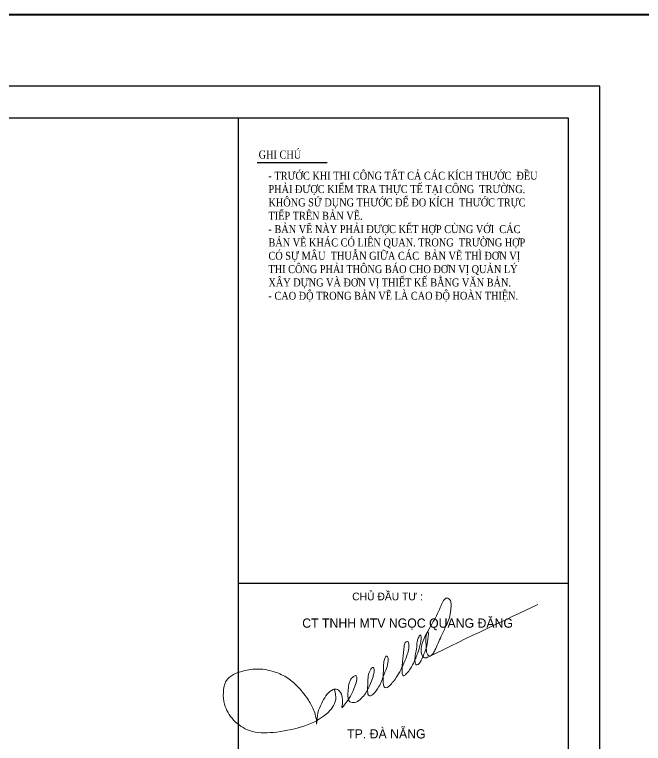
# Model space of a CAD drawing. Header units: millimetres. Extents: x 886808 to 1650903, y -1008069 to 230892.
# Drawn here: x 973551 to 1001635, y -360855 to -328304 of the extents above; entities that cross this region are included whole.
import ezdxf

# ---------------------------------------------------------------- set-up
doc = ezdxf.new("R2010")
doc.units = ezdxf.units.MM
for name, color, linetype, lineweight in [('01- NET TUONG- 242', 242, 'Continuous', 40), ('A-Wall', 113, 'Continuous', 30), ('G-ANNO-TTLB', 6, 'Continuous', 18), ('Text', 250, 'Continuous', 25)]:
    doc.layers.add(name, color=color, linetype=linetype, lineweight=lineweight)
doc.layers.add('CUA', color=75, linetype='Continuous')
doc.layers.add('TUONG', color=1, linetype='Continuous')
doc.styles.add('a 1', font='')
doc.styles.add('TEXT', font='arial.ttf')
doc.styles.add('VNTIMEH', font='vntimeh.shx', dxfattribs={"width": 0.85, "bigfont": 'vns.shx'})
doc.styles.get('a 1').set_extended_font_data('VNI-Avo')

# ---------------------------------------------------------------- blocks, each defined once
blk = doc.blocks.new('A$C083B0C5E')
at = {"layer": 'G-ANNO-TTLB', "lineweight": 9, "transparency": 33554636}
blk.add_spline([(9947, 3851), (10040, 2981), (9201, 1680), (6997, 542), (4454, 38), (2348, 195), (920, 1144), (111, 2546), (4, 3595), (276, 4668), (1740, 5513), (3158, 5699), (4619, 5427), (5750, 4882), (6733, 4024), (7608, 2910), (8113, 1933), (8278, 1363), (8327, 967), (8327, 786), (8395, 1356), (8447, 1770), (8862, 2791), (9286, 3459), (9802, 3864), (9968, 3905), (10385, 3725), (10628, 3148), (10617, 2402), (10600, 2269), (10787, 2456), (11362, 3262), (11754, 4159), (11920, 4770), (11920, 4982), (11880, 5087), (11619, 5021), (11358, 4719), (11134, 3547), (11309, 2771), (11744, 2708), (12212, 2978), (12600, 3393), (12913, 3864), (13138, 4398), (13372, 5011), (13466, 5417), (13480, 5668), (13382, 5837), (13104, 5559), (12936, 4916), (12895, 4232), (12895, 3614), (12960, 3349), (13150, 3311), (13342, 3422), (13899, 4125), (14369, 5244), (14634, 5935), (14719, 6593), (14691, 6734), (14604, 6847), (14352, 6378), (14319, 6100), (14293, 5306), (14293, 4407), (14374, 4106), (14512, 4027), (14728, 4116), (15097, 4485), (15455, 4950), (15846, 5627), (16132, 6233), (16437, 6988), (16571, 7556), (16571, 7936), (16502, 8113), (16416, 8162), (16259, 8056), (16145, 7696), (16036, 6620), (15967, 5400), (15999, 5201), (16085, 5094), (16285, 5210), (16630, 5619), (16978, 6221), (17372, 7155), (17641, 8127), (17661, 8599), (17629, 8724), (17453, 8557), (17361, 8355), (17263, 7479), (17135, 6309), (17235, 6064), (17576, 6302), (17851, 6848), (18129, 7548), (18271, 8378), (18271, 9021), (18155, 8819), (18124, 7846), (18164, 7217), (18404, 6853), (18694, 7021), (18901, 7378), (19468, 8618), (19913, 9586), (20185, 10220), (20321, 11004), (20345, 11549), (20230, 11886), (19973, 12035), (19679, 11811), (19458, 11364), (18759, 9930), (17849, 8210), (17677, 7249), (17761, 6909), (17966, 6704), (18333, 6793), (28106, 11468)], degree=3, dxfattribs=at)

msp = doc.modelspace()

# ---------------------------------------------------------------- linework, layer by layer
at = {"layer": '01- NET TUONG- 242', "transparency": 33554636}
msp.add_lwpolyline([(909555, -328304.5), (1078331.5, -328304.5), (1078331.5, -596476.5), (909555, -596476.5)], close=True, dxfattribs=at)
at = {"layer": 'A-Wall', "linetype": 'Continuous', "transparency": 33554636}
for p, q in [((918816.7, -332922.9), (998270.2, -332922.9)), ((983536.5, -332922.9), (983536.5, -389280.2)), ((998270.2, -332922.9), (998270.2, -389280.2))]:
    msp.add_line(p, q, dxfattribs=at)
at = {"layer": 'CUA', "transparency": 33554636}
msp.add_line((984391.5, -334910.4), (987514.8, -334910.4), dxfattribs=at)
at = {"layer": 'CUA', "color": 4, "transparency": 33554636}
msp.add_line((983536.3, -353693.6), (998270.2, -353693.6), dxfattribs=at)
at = {"layer": 'Defpoints', "transparency": 33554636}
msp.add_lwpolyline([(915979, -390699), (999689.1, -390699), (999689.1, -331504.1), (915979, -331504.1)], close=True, dxfattribs=at)
at = {"layer": 'TUONG', "transparency": 33554636}
msp.add_line((998270.2, -332922.9), (998270.2, -389280.2), dxfattribs=at)

# ---------------------------------------------------------------- block references
at = {"layer": 'Text', "transparency": 33554636, "xscale": 0.5, "yscale": 0.5, "zscale": 0.5}
msp.add_blockref('A$C083B0C5E', (982872.8, -360381), dxfattribs=at)

# ---------------------------------------------------------------- texts
at = {"layer": 'Text', "transparency": 33554636, "style": 'VNTIMEH', "width": 0.85}
msp.add_text('GHI CHó', height=357.39, dxfattribs=at).set_placement((984452.4, -334736))
at = {"layer": 'Text', "linetype": 'ByBlock', "lineweight": -2, "transparency": 33554636, "style": 'a 1'}
msp.add_text('CHUÛ ÑAÀU TÖ : ', height=344.455, dxfattribs=at).set_placement((988628.2, -354463.5))
at = {"layer": 'Text', "transparency": 33554636, "attachment_point": 1}
for s, insert, char_height, width, style in [('- TR¦íC KHI THI C¤NG TÊT C¶ C¸C KÝCH TH¦íC  ®Òu ph¶i §¦îC KIÓM TRA thùc tÕ T¹I C¤NG  TR¦êNG. kh«ng sö dông th\xadíc ®Ó ®o kÝch  th\xadíc trùc tiÕp trªn b¶n vÏ.\\P- b¶n vÏ nµy ph¶i ®\xadîc kÕt hîp cïng víi  c¸c b¶n vÏ kh¸c cã liªn quan. trong  tr\xadêng hîp cã sù m©u  thuÉn gi÷a c¸c  b¶n vÏ th× ®¬n vÞ thi c«ng ph¶i th«ng b¸o cho ®¬n vÞ qu¶n lý x©y dùng vµ ®¬n vÞ thiÕt kÕ b»ng v¨n b¶n.\\P- cao ®é trong b¶n vÏ lµ cao ®é hoµn thiÖn. ', (984889.1, -335323.3), 357.3904, 12081.189, 'VNTIMEH'), ('{\\W0.95;CT TNHH MTV NG\\fArial|b0|i0|c0|p34;ỌC QUANG ĐĂNG}', (986396.9, -355274.9), 413.207, 23028.223, 'TEXT'), ('\\pi-367.35275,l828.34736,t828.34736;{\\W0.95;TP. ĐÀ NẴNG}', (987943.4, -360219.7), 413.207, 23028.223, 'TEXT')]:
    msp.add_mtext(s, dxfattribs=dict(at, insert=insert, char_height=char_height, width=width, style=style))

doc.saveas('drawing.dxf')
